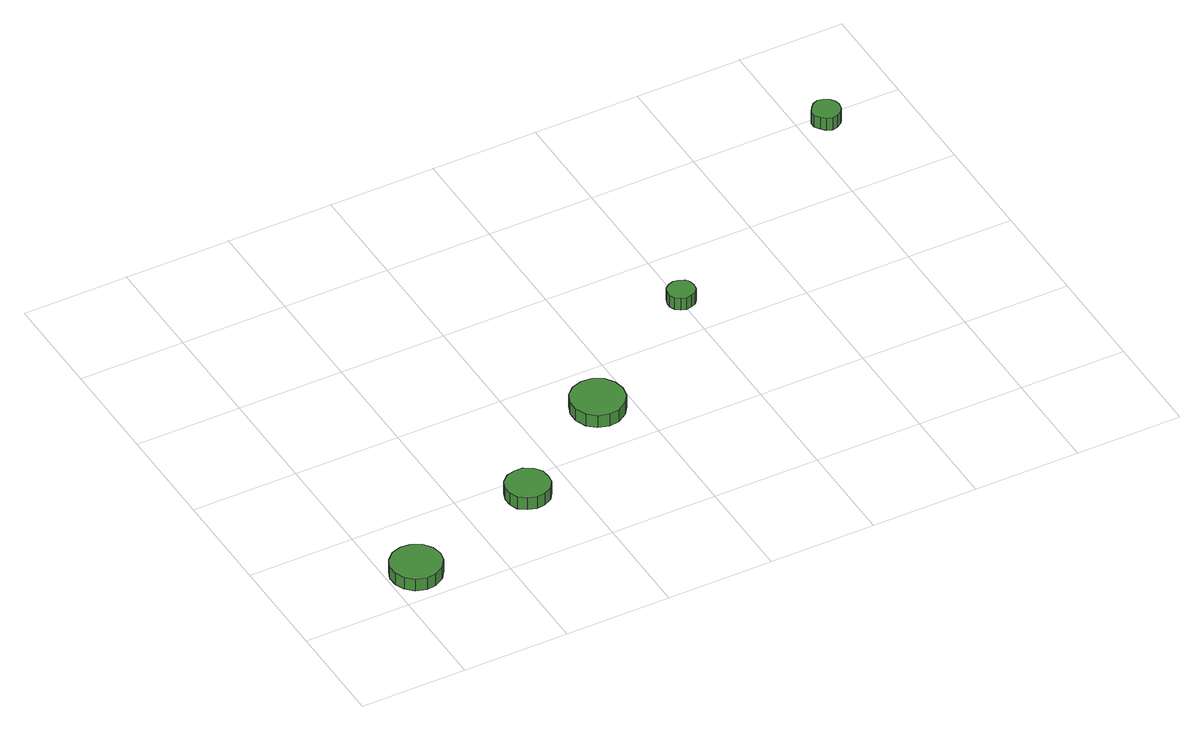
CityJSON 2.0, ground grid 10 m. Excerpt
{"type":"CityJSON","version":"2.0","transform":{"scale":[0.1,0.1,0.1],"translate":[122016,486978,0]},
"CityObjects":{
"tree1":{"type":"SolitaryVegetationObject","attributes":{"function":"something"},"geometry":[{"type":"MultiSurface","lod":"1","boundaries":[[[0,1,2,3,4,5,6,7,8,9,10,11,12,13,14]],[[15,16,17,18,19,20,21,22,23,24,25,26,27,28,29]],[[0,29,28,1]],[[1,28,27,2]],[[2,27,26,3]],[[3,26,25,4]],[[4,25,24,5]],[[5,24,23,6]],[[6,23,22,7]],[[7,22,21,8]],[[8,21,20,9]],[[9,20,19,10]],[[10,19,18,11]],[[11,18,17,12]],[[12,17,16,13]],[[13,16,15,14]],[[14,15,29,0]]]}]},
"tree2":{"type":"SolitaryVegetationObject","attributes":{"function":"something"},"geometry":[{"type":"MultiSurface","lod":"1","boundaries":[[[30,31,32,33,34,35,36,37,38,39,40,41,42,43,44]],[[45,46,47,48,49,50,51,52,53,54,55,56,57,58,59]],[[30,59,58,31]],[[31,58,57,32]],[[32,57,56,33]],[[33,56,55,34]],[[34,55,54,35]],[[35,54,53,36]],[[36,53,52,37]],[[37,52,51,38]],[[38,51,50,39]],[[39,50,49,40]],[[40,49,48,41]],[[41,48,47,42]],[[42,47,46,43]],[[43,46,45,44]],[[44,45,59,30]]]}]},
"tree3":{"type":"SolitaryVegetationObject","attributes":{"function":"something"},"geometry":[{"type":"MultiSurface","lod":"1","boundaries":[[[60,61,62,63,64,65,66,67,68,69,70,71,72,73,74]],[[75,76,77,78,79,80,81,82,83,84,85,86,87,88,89]],[[60,89,88,61]],[[61,88,87,62]],[[62,87,86,63]],[[63,86,85,64]],[[64,85,84,65]],[[65,84,83,66]],[[66,83,82,67]],[[67,82,81,68]],[[68,81,80,69]],[[69,80,79,70]],[[70,79,78,71]],[[71,78,77,72]],[[72,77,76,73]],[[73,76,75,74]],[[74,75,89,60]]]}]},
"tree4":{"type":"SolitaryVegetationObject","attributes":{"function":"something"},"geometry":[{"type":"MultiSurface","lod":"1","boundaries":[[[90,91,92,93,94,95,96,97,98,99,100,101,102,103,104]],[[105,106,107,108,109,110,111,112,113,114,115,116,117,118,119]],[[90,119,118,91]],[[91,118,117,92]],[[92,117,116,93]],[[93,116,115,94]],[[94,115,114,95]],[[95,114,113,96]],[[96,113,112,97]],[[97,112,111,98]],[[98,111,110,99]],[[99,110,109,100]],[[100,109,108,101]],[[101,108,107,102]],[[102,107,106,103]],[[103,106,105,104]],[[104,105,119,90]]]}]},
"tree5":{"type":"SolitaryVegetationObject","attributes":{"function":"something"},"geometry":[{"type":"MultiSurface","lod":"1","boundaries":[[[120,121,122,123,124,125,126,127,128,129,130,131,132,133,134]],[[135,136,137,138,139,140,141,142,143,144,145,146,147,148,149]],[[120,149,148,121]],[[121,148,147,122]],[[122,147,146,123]],[[123,146,145,124]],[[124,145,144,125]],[[125,144,143,126]],[[126,143,142,127]],[[127,142,141,128]],[[128,141,140,129]],[[129,140,139,130]],[[130,139,138,131]],[[131,138,137,132]],[[132,137,136,133]],[[133,136,135,134]],[[134,135,149,120]]]}]}
},
"vertices":[
[49,31,21],[47,41,21],[41,49,21],[32,54,21],[23,55,21],[13,52,21],[6,45,21],[2,36,21],[2,27,21],[6,18,21],[13,11,21],[23,8,21],[32,9,21],[41,14,21],[47,22,21],[47,22,8],[41,14,8],[32,9,8],[23,8,8],[13,11,8],[6,18,8],[2,27,8],[2,36,8],[6,45,8],[13,52,8],[23,55,8],[32,54,8],[41,49,8],[47,41,8],[49,31,8],
[179,76,22],[178,84,22],[173,91,22],[165,96,22],[157,96,22],[149,94,22],[142,88,22],[139,80,22],[139,72,22],[142,64,22],[149,59,22],[157,56,22],[165,57,22],[173,61,22],[178,68,22],[178,68,9],[173,61,9],[165,57,9],[157,56,9],[149,59,9],[142,64,9],[139,72,9],[139,80,9],[142,88,9],[149,94,9],[157,96,9],[165,96,9],[173,91,9],[178,84,9],[179,76,9],
[293,150,20],[291,160,20],[285,169,20],[276,174,20],[266,175,20],[256,172,20],[248,165,20],[244,155,20],[244,145,20],[248,135,20],[256,128,20],[266,125,20],[276,126,20],[285,132,20],[291,140,20],[291,140,7],[285,132,7],[276,126,7],[266,125,7],[256,128,7],[248,135,7],[244,145,7],[244,155,7],[248,165,7],[256,172,7],[266,175,7],[276,174,7],[285,169,7],[291,160,7],[293,150,7],
[413,242,20],[412,247,20],[409,251,20],[404,253,20],[399,254,20],[394,252,20],[390,249,20],[388,244,20],[388,239,20],[390,234,20],[394,231,20],[399,229,20],[404,230,20],[409,232,20],[412,236,20],[412,236,7],[409,232,7],[404,230,7],[399,229,7],[394,231,7],[390,234,7],[388,239,7],[388,244,7],[390,249,7],[394,252,7],[399,254,7],[404,253,7],[409,251,7],[412,247,7],[413,242,7],
[639,394,19],[638,399,19],[635,403,19],[630,406,19],[625,407,19],[620,405,19],[616,401,19],[613,396,19],[613,391,19],[616,386,19],[620,382,19],[625,380,19],[630,381,19],[635,384,19],[638,388,19],[638,388,6],[635,384,6],[630,381,6],[625,380,6],[620,382,6],[616,386,6],[613,391,6],[613,396,6],[616,401,6],[620,405,6],[625,407,6],[630,406,6],[635,403,6],[638,399,6],[639,394,6]
]}
